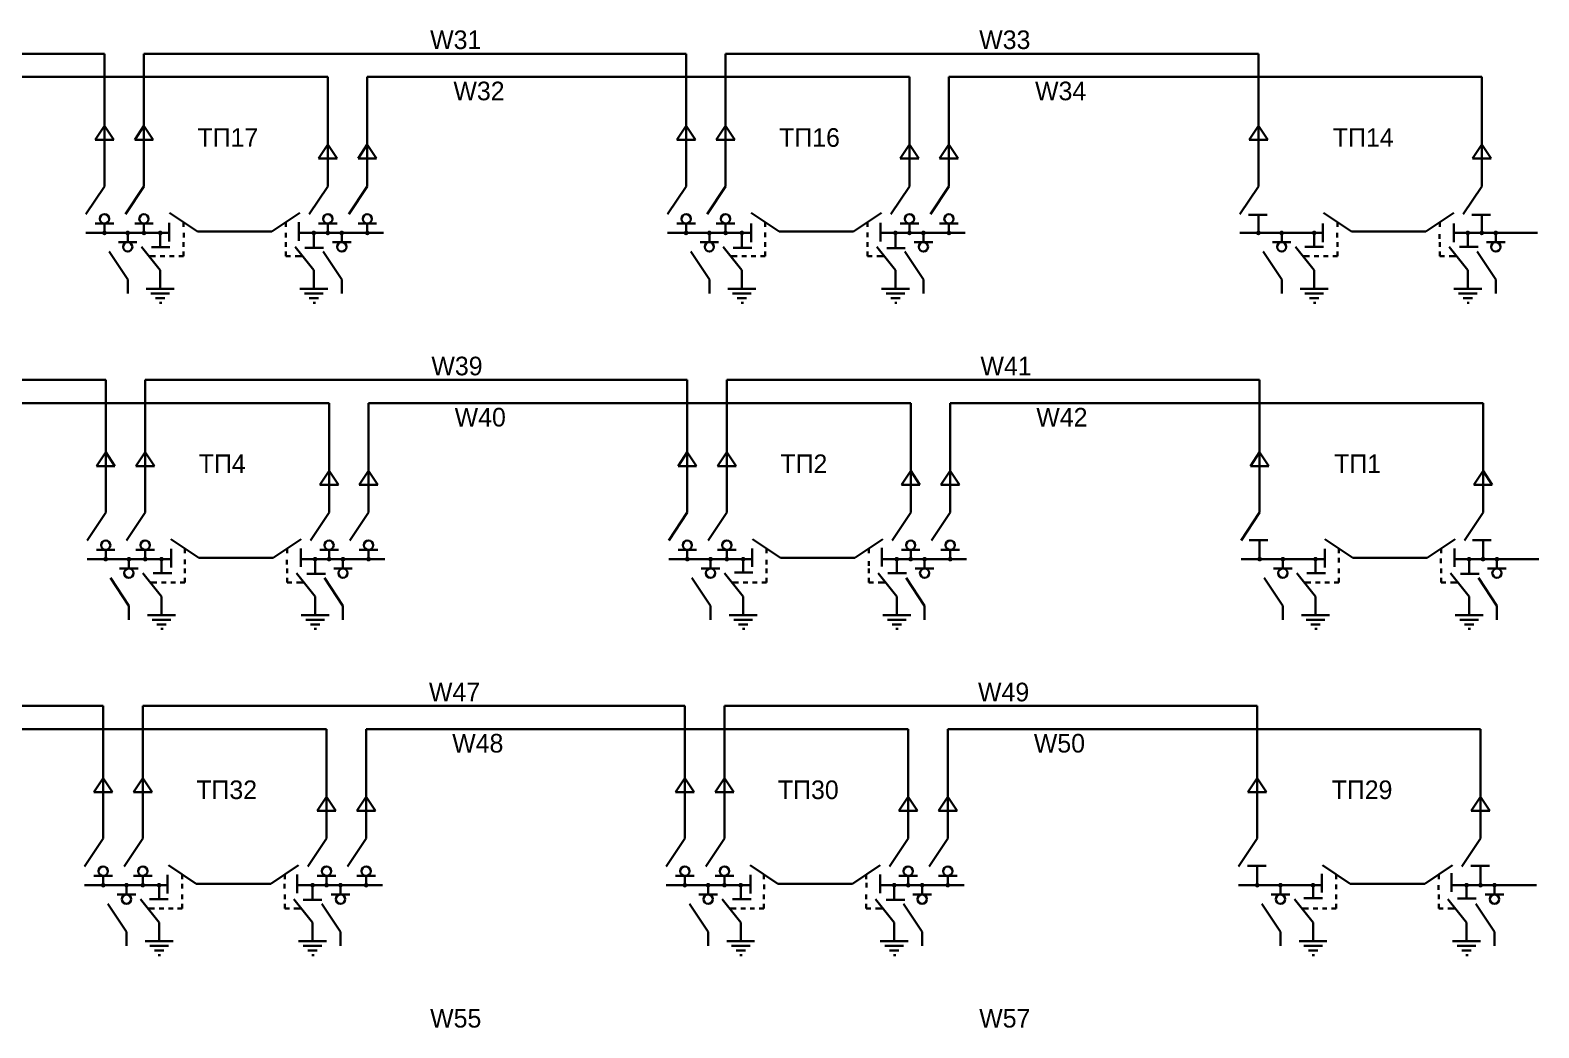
# Model space of a CAD drawing. Header units: millimetres. Extents: x -96 to 597, y -381 to 695.
# Drawn here: x 229.3 to 553.5, y -115 to 99.4 of the extents above; entities that cross this region are included whole.
import ezdxf

# ---------------------------------------------------------------- set-up
doc = ezdxf.new("R2010")
doc.units = ezdxf.units.MM

msp = doc.modelspace()

# ---------------------------------------------------------------- hatches: boundary and pattern name
at = {"lineweight": 30}
h = msp.add_hatch(color=256, dxfattribs=at)
h.paths.add_polyline_path([(245.26, 55.32, 0.414214), (245.76, 55.82, 0.414214), (245.26, 56.32)])
h.paths.add_polyline_path([(245.26, 55.32), (245.26, 56.32, 0.414214), (244.76, 55.82, 0.414214)])
h = msp.add_hatch(color=256, dxfattribs=at)
h.paths.add_polyline_path([(250.26, 56.32, 0.414214), (249.76, 55.82, 0.414214), (250.26, 55.32)])
h.paths.add_polyline_path([(250.26, 56.32), (250.26, 55.32, 0.414214), (250.76, 55.82, 0.414214)])
h = msp.add_hatch(color=256, dxfattribs=at)
h.paths.add_polyline_path([(253.76, 55.32, 0.414214), (254.26, 55.82, 0.414214), (253.76, 56.32)])
h.paths.add_polyline_path([(253.76, 55.32), (253.76, 56.32, 0.414214), (253.26, 55.82, 0.414214)])
h = msp.add_hatch(color=256, dxfattribs=at)
h.paths.add_polyline_path([(257.26, 56.32, 0.414214), (256.76, 55.82, 0.414214), (257.26, 55.32)])
h.paths.add_polyline_path([(257.26, 56.32), (257.26, 55.32, 0.414214), (257.76, 55.82, 0.414214)])
h = msp.add_hatch(color=256, dxfattribs=at)
h.paths.add_polyline_path([(290.26, 56.32, 0.414214), (289.76, 55.82, 0.414214), (290.26, 55.32)])
h.paths.add_polyline_path([(290.26, 56.32), (290.26, 55.32, 0.414214), (290.76, 55.82, 0.414214)])
h = msp.add_hatch(color=256, dxfattribs=at)
h.paths.add_polyline_path([(293.26, 55.32, 0.414214), (293.76, 55.82, 0.414214), (293.26, 56.32)])
h.paths.add_polyline_path([(293.26, 55.32), (293.26, 56.32, 0.414214), (292.76, 55.82, 0.414214)])
h = msp.add_hatch(color=256, dxfattribs=at)
h.paths.add_polyline_path([(296.26, 56.32, 0.414214), (295.76, 55.82, 0.414214), (296.26, 55.32)])
h.paths.add_polyline_path([(296.26, 56.32), (296.26, 55.32, 0.414214), (296.76, 55.82, 0.414214)])
h = msp.add_hatch(color=256, dxfattribs=at)
h.paths.add_polyline_path([(301.76, 55.32, 0.414214), (302.26, 55.82, 0.414214), (301.76, 56.32)])
h.paths.add_polyline_path([(301.76, 55.32), (301.76, 56.32, 0.414214), (301.26, 55.82, 0.414214)])
h = msp.add_hatch(color=256, dxfattribs=at)
h.paths.add_polyline_path([(370.26, 55.32, 0.414214), (370.76, 55.82, 0.414214), (370.26, 56.32)])
h.paths.add_polyline_path([(370.26, 55.32), (370.26, 56.32, 0.414214), (369.76, 55.82, 0.414214)])
h = msp.add_hatch(color=256, dxfattribs=at)
h.paths.add_polyline_path([(375.26, 56.32, 0.414214), (374.76, 55.82, 0.414214), (375.26, 55.32)])
h.paths.add_polyline_path([(375.26, 56.32), (375.26, 55.32, 0.414214), (375.76, 55.82, 0.414214)])
h = msp.add_hatch(color=256, dxfattribs=at)
h.paths.add_polyline_path([(378.76, 55.32, 0.414214), (379.26, 55.82, 0.414214), (378.76, 56.32)])
h.paths.add_polyline_path([(378.76, 55.32), (378.76, 56.32, 0.414214), (378.26, 55.82, 0.414214)])
h = msp.add_hatch(color=256, dxfattribs=at)
h.paths.add_polyline_path([(382.26, 56.32, 0.414214), (381.76, 55.82, 0.414214), (382.26, 55.32)])
h.paths.add_polyline_path([(382.26, 56.32), (382.26, 55.32, 0.414214), (382.76, 55.82, 0.414214)])
h = msp.add_hatch(color=256, dxfattribs=at)
h.paths.add_polyline_path([(415.26, 56.32, 0.414214), (414.76, 55.82, 0.414214), (415.26, 55.32)])
h.paths.add_polyline_path([(415.26, 56.32), (415.26, 55.32, 0.414214), (415.76, 55.82, 0.414214)])
h = msp.add_hatch(color=256, dxfattribs=at)
h.paths.add_polyline_path([(418.26, 55.32, 0.414214), (418.76, 55.82, 0.414214), (418.26, 56.32)])
h.paths.add_polyline_path([(418.26, 55.32), (418.26, 56.32, 0.414214), (417.76, 55.82, 0.414214)])
h = msp.add_hatch(color=256, dxfattribs=at)
h.paths.add_polyline_path([(421.26, 56.32, 0.414214), (420.76, 55.82, 0.414214), (421.26, 55.32)])
h.paths.add_polyline_path([(421.26, 56.32), (421.26, 55.32, 0.414214), (421.76, 55.82, 0.414214)])
h = msp.add_hatch(color=256, dxfattribs=at)
h.paths.add_polyline_path([(426.76, 55.32, 0.414214), (427.26, 55.82, 0.414214), (426.76, 56.32)])
h.paths.add_polyline_path([(426.76, 55.32), (426.76, 56.32, 0.414214), (426.26, 55.82, 0.414214)])
h = msp.add_hatch(color=256, dxfattribs=at)
h.paths.add_polyline_path([(493.26, 55.32, 0.414214), (493.76, 55.82, 0.414214), (493.26, 56.32)])
h.paths.add_polyline_path([(493.26, 55.32), (493.26, 56.32, 0.414214), (492.76, 55.82, 0.414214)])
h = msp.add_hatch(color=256, dxfattribs=at)
h.paths.add_polyline_path([(498.26, 56.32, 0.414214), (497.76, 55.82, 0.414214), (498.26, 55.32)])
h.paths.add_polyline_path([(498.26, 56.32), (498.26, 55.32, 0.414214), (498.76, 55.82, 0.414214)])
h = msp.add_hatch(color=256, dxfattribs=at)
h.paths.add_polyline_path([(505.26, 56.32, 0.414214), (504.76, 55.82, 0.414214), (505.26, 55.32)])
h.paths.add_polyline_path([(505.26, 56.32), (505.26, 55.32, 0.414214), (505.76, 55.82, 0.414214)])
h = msp.add_hatch(color=256, dxfattribs=at)
h.paths.add_polyline_path([(538.26, 56.32, 0.414214), (537.76, 55.82, 0.414214), (538.26, 55.32)])
h.paths.add_polyline_path([(538.26, 56.32), (538.26, 55.32, 0.414214), (538.76, 55.82, 0.414214)])
h = msp.add_hatch(color=256, dxfattribs=at)
h.paths.add_polyline_path([(541.26, 55.32, 0.414214), (541.76, 55.82, 0.414214), (541.26, 56.32)])
h.paths.add_polyline_path([(541.26, 55.32), (541.26, 56.32, 0.414214), (540.76, 55.82, 0.414214)])
h = msp.add_hatch(color=256, dxfattribs=at)
h.paths.add_polyline_path([(544.26, 56.32, 0.414214), (543.76, 55.82, 0.414214), (544.26, 55.32)])
h.paths.add_polyline_path([(544.26, 56.32), (544.26, 55.32, 0.414214), (544.76, 55.82, 0.414214)])
h = msp.add_hatch(color=256, dxfattribs=at)
h.paths.add_polyline_path([(245.53, -14.77, 0.414214), (246.03, -14.27, 0.414214), (245.53, -13.77)])
h.paths.add_polyline_path([(245.53, -14.77), (245.53, -13.77, 0.414214), (245.03, -14.27, 0.414214)])
h = msp.add_hatch(color=256, dxfattribs=at)
h.paths.add_polyline_path([(250.53, -13.77, 0.414214), (250.03, -14.27, 0.414214), (250.53, -14.77)])
h.paths.add_polyline_path([(250.53, -13.77), (250.53, -14.77, 0.414214), (251.03, -14.27, 0.414214)])
h = msp.add_hatch(color=256, dxfattribs=at)
h.paths.add_polyline_path([(254.03, -14.77, 0.414214), (254.53, -14.27, 0.414214), (254.03, -13.77)])
h.paths.add_polyline_path([(254.03, -14.77), (254.03, -13.77, 0.414214), (253.53, -14.27, 0.414214)])
h = msp.add_hatch(color=256, dxfattribs=at)
h.paths.add_polyline_path([(257.53, -13.77, 0.414214), (257.03, -14.27, 0.414214), (257.53, -14.77)])
h.paths.add_polyline_path([(257.53, -13.77), (257.53, -14.77, 0.414214), (258.03, -14.27, 0.414214)])
h = msp.add_hatch(color=256, dxfattribs=at)
h.paths.add_polyline_path([(290.53, -13.77, 0.414214), (290.03, -14.27, 0.414214), (290.53, -14.77)])
h.paths.add_polyline_path([(290.53, -13.77), (290.53, -14.77, 0.414214), (291.03, -14.27, 0.414214)])
h = msp.add_hatch(color=256, dxfattribs=at)
h.paths.add_polyline_path([(293.53, -14.77, 0.414214), (294.03, -14.27, 0.414214), (293.53, -13.77)])
h.paths.add_polyline_path([(293.53, -14.77), (293.53, -13.77, 0.414214), (293.03, -14.27, 0.414214)])
h = msp.add_hatch(color=256, dxfattribs=at)
h.paths.add_polyline_path([(296.53, -13.77, 0.414214), (296.03, -14.27, 0.414214), (296.53, -14.77)])
h.paths.add_polyline_path([(296.53, -13.77), (296.53, -14.77, 0.414214), (297.03, -14.27, 0.414214)])
h = msp.add_hatch(color=256, dxfattribs=at)
h.paths.add_polyline_path([(302.03, -14.77, 0.414214), (302.53, -14.27, 0.414214), (302.03, -13.77)])
h.paths.add_polyline_path([(302.03, -14.77), (302.03, -13.77, 0.414214), (301.53, -14.27, 0.414214)])
h = msp.add_hatch(color=256, dxfattribs=at)
h.paths.add_polyline_path([(370.53, -14.77, 0.414214), (371.03, -14.27, 0.414214), (370.53, -13.77)])
h.paths.add_polyline_path([(370.53, -14.77), (370.53, -13.77, 0.414214), (370.03, -14.27, 0.414214)])
h = msp.add_hatch(color=256, dxfattribs=at)
h.paths.add_polyline_path([(375.53, -13.77, 0.414214), (375.03, -14.27, 0.414214), (375.53, -14.77)])
h.paths.add_polyline_path([(375.53, -13.77), (375.53, -14.77, 0.414214), (376.03, -14.27, 0.414214)])
h = msp.add_hatch(color=256, dxfattribs=at)
h.paths.add_polyline_path([(379.03, -14.77, 0.414214), (379.53, -14.27, 0.414214), (379.03, -13.77)])
h.paths.add_polyline_path([(379.03, -14.77), (379.03, -13.77, 0.414214), (378.53, -14.27, 0.414214)])
h = msp.add_hatch(color=256, dxfattribs=at)
h.paths.add_polyline_path([(382.53, -13.77, 0.414214), (382.03, -14.27, 0.414214), (382.53, -14.77)])
h.paths.add_polyline_path([(382.53, -13.77), (382.53, -14.77, 0.414214), (383.03, -14.27, 0.414214)])
h = msp.add_hatch(color=256, dxfattribs=at)
h.paths.add_polyline_path([(415.53, -13.77, 0.414214), (415.03, -14.27, 0.414214), (415.53, -14.77)])
h.paths.add_polyline_path([(415.53, -13.77), (415.53, -14.77, 0.414214), (416.03, -14.27, 0.414214)])
h = msp.add_hatch(color=256, dxfattribs=at)
h.paths.add_polyline_path([(418.53, -14.77, 0.414214), (419.03, -14.27, 0.414214), (418.53, -13.77)])
h.paths.add_polyline_path([(418.53, -14.77), (418.53, -13.77, 0.414214), (418.03, -14.27, 0.414214)])
h = msp.add_hatch(color=256, dxfattribs=at)
h.paths.add_polyline_path([(421.53, -13.77, 0.414214), (421.03, -14.27, 0.414214), (421.53, -14.77)])
h.paths.add_polyline_path([(421.53, -13.77), (421.53, -14.77, 0.414214), (422.03, -14.27, 0.414214)])
h = msp.add_hatch(color=256, dxfattribs=at)
h.paths.add_polyline_path([(427.03, -14.77, 0.414214), (427.53, -14.27, 0.414214), (427.03, -13.77)])
h.paths.add_polyline_path([(427.03, -14.77), (427.03, -13.77, 0.414214), (426.53, -14.27, 0.414214)])
h = msp.add_hatch(color=256, dxfattribs=at)
h.paths.add_polyline_path([(493.53, -14.77, 0.414214), (494.03, -14.27, 0.414214), (493.53, -13.77)])
h.paths.add_polyline_path([(493.53, -14.77), (493.53, -13.77, 0.414214), (493.03, -14.27, 0.414214)])
h = msp.add_hatch(color=256, dxfattribs=at)
h.paths.add_polyline_path([(498.53, -13.77, 0.414214), (498.03, -14.27, 0.414214), (498.53, -14.77)])
h.paths.add_polyline_path([(498.53, -13.77), (498.53, -14.77, 0.414214), (499.03, -14.27, 0.414214)])
h = msp.add_hatch(color=256, dxfattribs=at)
h.paths.add_polyline_path([(505.53, -13.77, 0.414214), (505.03, -14.27, 0.414214), (505.53, -14.77)])
h.paths.add_polyline_path([(505.53, -13.77), (505.53, -14.77, 0.414214), (506.03, -14.27, 0.414214)])
h = msp.add_hatch(color=256, dxfattribs=at)
h.paths.add_polyline_path([(538.53, -13.77, 0.414214), (538.03, -14.27, 0.414214), (538.53, -14.77)])
h.paths.add_polyline_path([(538.53, -13.77), (538.53, -14.77, 0.414214), (539.03, -14.27, 0.414214)])
h = msp.add_hatch(color=256, dxfattribs=at)
h.paths.add_polyline_path([(541.53, -14.77, 0.414214), (542.03, -14.27, 0.414214), (541.53, -13.77)])
h.paths.add_polyline_path([(541.53, -14.77), (541.53, -13.77, 0.414214), (541.03, -14.27, 0.414214)])
h = msp.add_hatch(color=256, dxfattribs=at)
h.paths.add_polyline_path([(544.53, -13.77, 0.414214), (544.03, -14.27, 0.414214), (544.53, -14.77)])
h.paths.add_polyline_path([(544.53, -13.77), (544.53, -14.77, 0.414214), (545.03, -14.27, 0.414214)])
h = msp.add_hatch(color=256, dxfattribs=at)
h.paths.add_polyline_path([(245, -84.81, 0.414214), (245.5, -84.31, 0.414214), (245, -83.81)])
h.paths.add_polyline_path([(245, -84.81), (245, -83.81, 0.414214), (244.5, -84.31, 0.414214)])
h = msp.add_hatch(color=256, dxfattribs=at)
h.paths.add_polyline_path([(250, -83.81, 0.414214), (249.5, -84.31, 0.414214), (250, -84.81)])
h.paths.add_polyline_path([(250, -83.81), (250, -84.81, 0.414214), (250.5, -84.31, 0.414214)])
h = msp.add_hatch(color=256, dxfattribs=at)
h.paths.add_polyline_path([(253.5, -84.81, 0.414214), (254, -84.31, 0.414214), (253.5, -83.81)])
h.paths.add_polyline_path([(253.5, -84.81), (253.5, -83.81, 0.414214), (253, -84.31, 0.414214)])
h = msp.add_hatch(color=256, dxfattribs=at)
h.paths.add_polyline_path([(257, -83.81, 0.414214), (256.5, -84.31, 0.414214), (257, -84.81)])
h.paths.add_polyline_path([(257, -83.81), (257, -84.81, 0.414214), (257.5, -84.31, 0.414214)])
h = msp.add_hatch(color=256, dxfattribs=at)
h.paths.add_polyline_path([(290, -83.81, 0.414214), (289.5, -84.31, 0.414214), (290, -84.81)])
h.paths.add_polyline_path([(290, -83.81), (290, -84.81, 0.414214), (290.5, -84.31, 0.414214)])
h = msp.add_hatch(color=256, dxfattribs=at)
h.paths.add_polyline_path([(293, -84.81, 0.414214), (293.5, -84.31, 0.414214), (293, -83.81)])
h.paths.add_polyline_path([(293, -84.81), (293, -83.81, 0.414214), (292.5, -84.31, 0.414214)])
h = msp.add_hatch(color=256, dxfattribs=at)
h.paths.add_polyline_path([(296, -83.81, 0.414214), (295.5, -84.31, 0.414214), (296, -84.81)])
h.paths.add_polyline_path([(296, -83.81), (296, -84.81, 0.414214), (296.5, -84.31, 0.414214)])
h = msp.add_hatch(color=256, dxfattribs=at)
h.paths.add_polyline_path([(301.5, -84.81, 0.414214), (302, -84.31, 0.414214), (301.5, -83.81)])
h.paths.add_polyline_path([(301.5, -84.81), (301.5, -83.81, 0.414214), (301, -84.31, 0.414214)])
h = msp.add_hatch(color=256, dxfattribs=at)
h.paths.add_polyline_path([(370, -84.81, 0.414214), (370.5, -84.31, 0.414214), (370, -83.81)])
h.paths.add_polyline_path([(370, -84.81), (370, -83.81, 0.414214), (369.5, -84.31, 0.414214)])
h = msp.add_hatch(color=256, dxfattribs=at)
h.paths.add_polyline_path([(375, -83.81, 0.414214), (374.5, -84.31, 0.414214), (375, -84.81)])
h.paths.add_polyline_path([(375, -83.81), (375, -84.81, 0.414214), (375.5, -84.31, 0.414214)])
h = msp.add_hatch(color=256, dxfattribs=at)
h.paths.add_polyline_path([(378.5, -84.81, 0.414214), (379, -84.31, 0.414214), (378.5, -83.81)])
h.paths.add_polyline_path([(378.5, -84.81), (378.5, -83.81, 0.414214), (378, -84.31, 0.414214)])
h = msp.add_hatch(color=256, dxfattribs=at)
h.paths.add_polyline_path([(382, -83.81, 0.414214), (381.5, -84.31, 0.414214), (382, -84.81)])
h.paths.add_polyline_path([(382, -83.81), (382, -84.81, 0.414214), (382.5, -84.31, 0.414214)])
h = msp.add_hatch(color=256, dxfattribs=at)
h.paths.add_polyline_path([(415, -83.81, 0.414214), (414.5, -84.31, 0.414214), (415, -84.81)])
h.paths.add_polyline_path([(415, -83.81), (415, -84.81, 0.414214), (415.5, -84.31, 0.414214)])
h = msp.add_hatch(color=256, dxfattribs=at)
h.paths.add_polyline_path([(418, -84.81, 0.414214), (418.5, -84.31, 0.414214), (418, -83.81)])
h.paths.add_polyline_path([(418, -84.81), (418, -83.81, 0.414214), (417.5, -84.31, 0.414214)])
h = msp.add_hatch(color=256, dxfattribs=at)
h.paths.add_polyline_path([(421, -83.81, 0.414214), (420.5, -84.31, 0.414214), (421, -84.81)])
h.paths.add_polyline_path([(421, -83.81), (421, -84.81, 0.414214), (421.5, -84.31, 0.414214)])
h = msp.add_hatch(color=256, dxfattribs=at)
h.paths.add_polyline_path([(426.5, -84.81, 0.414214), (427, -84.31, 0.414214), (426.5, -83.81)])
h.paths.add_polyline_path([(426.5, -84.81), (426.5, -83.81, 0.414214), (426, -84.31, 0.414214)])
h = msp.add_hatch(color=256, dxfattribs=at)
h.paths.add_polyline_path([(493, -84.81, 0.414214), (493.5, -84.31, 0.414214), (493, -83.81)])
h.paths.add_polyline_path([(493, -84.81), (493, -83.81, 0.414214), (492.5, -84.31, 0.414214)])
h = msp.add_hatch(color=256, dxfattribs=at)
h.paths.add_polyline_path([(498, -83.81, 0.414214), (497.5, -84.31, 0.414214), (498, -84.81)])
h.paths.add_polyline_path([(498, -83.81), (498, -84.81, 0.414214), (498.5, -84.31, 0.414214)])
h = msp.add_hatch(color=256, dxfattribs=at)
h.paths.add_polyline_path([(505, -83.81, 0.414214), (504.5, -84.31, 0.414214), (505, -84.81)])
h.paths.add_polyline_path([(505, -83.81), (505, -84.81, 0.414214), (505.5, -84.31, 0.414214)])
h = msp.add_hatch(color=256, dxfattribs=at)
h.paths.add_polyline_path([(538, -83.81, 0.414214), (537.5, -84.31, 0.414214), (538, -84.81)])
h.paths.add_polyline_path([(538, -83.81), (538, -84.81, 0.414214), (538.5, -84.31, 0.414214)])
h = msp.add_hatch(color=256, dxfattribs=at)
h.paths.add_polyline_path([(541, -84.81, 0.414214), (541.5, -84.31, 0.414214), (541, -83.81)])
h.paths.add_polyline_path([(541, -84.81), (541, -83.81, 0.414214), (540.5, -84.31, 0.414214)])
h = msp.add_hatch(color=256, dxfattribs=at)
h.paths.add_polyline_path([(544, -83.81, 0.414214), (543.5, -84.31, 0.414214), (544, -84.81)])
h.paths.add_polyline_path([(544, -83.81), (544, -84.81, 0.414214), (544.5, -84.31, 0.414214)])

# ---------------------------------------------------------------- linework, layer by layer
for p, q in [((123.76, 94.32), (245.26, 94.32)), ((245.26, 94.32), (245.26, 86.82)), ((253.76, 94.32), (370.26, 94.32)), ((253.76, 92.82), (253.76, 94.32)), ((370.26, 94.32), (370.26, 86.82)), ((378.76, 94.32), (493.26, 94.32)), ((378.76, 92.82), (378.76, 94.32)), ((493.26, 94.32), (493.26, 86.82)), ((253.76, 65.82), (253.76, 92.82)), ((378.76, 65.82), (378.76, 92.82)), ((171.76, 89.32), (293.26, 89.32)), ((293.26, 89.32), (293.26, 77.32)), ((301.76, 89.32), (418.26, 89.32)), ((301.76, 82.82), (301.76, 89.32)), ((418.26, 89.32), (418.26, 77.82)), ((426.76, 89.32), (541.26, 89.32)), ((426.76, 82.82), (426.76, 89.32)), ((541.26, 89.32), (541.26, 77.32)), ((245.26, 65.82), (245.26, 86.82)), ((370.26, 65.82), (370.26, 86.82)), ((493.26, 65.82), (493.26, 86.82)), ((301.76, 65.82), (301.76, 82.82)), ((426.76, 65.82), (426.76, 82.82)), ((245.26, 78.82), (243.26, 75.82)), ((247.26, 75.82), (245.26, 78.82)), ((253.76, 78.82), (251.76, 75.82)), ((255.76, 75.82), (253.76, 78.82)), ((293.26, 65.82), (293.26, 77.82)), ((370.26, 78.82), (368.26, 75.82)), ((372.26, 75.82), (370.26, 78.82)), ((378.76, 78.82), (376.76, 75.82)), ((380.76, 75.82), (378.76, 78.82)), ((418.26, 65.82), (418.26, 77.82)), ((493.26, 78.82), (491.26, 75.82)), ((495.26, 75.82), (493.26, 78.82)), ((541.26, 65.82), (541.26, 77.82)), ((243.26, 75.82), (247.26, 75.82)), ((251.76, 75.82), (255.76, 75.82)), ((293.26, 74.82), (291.26, 71.82)), ((295.26, 71.82), (293.26, 74.82)), ((301.76, 74.82), (299.76, 71.82)), ((303.76, 71.82), (301.76, 74.82)), ((368.26, 75.82), (372.26, 75.82)), ((376.76, 75.82), (380.76, 75.82)), ((418.26, 74.82), (416.26, 71.82)), ((420.26, 71.82), (418.26, 74.82)), ((426.76, 74.82), (424.76, 71.82)), ((428.76, 71.82), (426.76, 74.82)), ((491.26, 75.82), (495.26, 75.82)), ((541.26, 74.82), (539.26, 71.82)), ((543.26, 71.82), (541.26, 74.82)), ((291.26, 71.82), (295.26, 71.82)), ((299.76, 71.82), (303.76, 71.82)), ((416.26, 71.82), (420.26, 71.82)), ((424.76, 71.82), (428.76, 71.82)), ((539.26, 71.82), (543.26, 71.82)), ((241.26, 59.82), (245.26, 65.82)), ((249.76, 59.82), (253.76, 65.82)), ((289.26, 59.82), (293.26, 65.82)), ((297.76, 59.82), (301.76, 65.82)), ((366.26, 59.82), (370.26, 65.82)), ((374.76, 59.82), (378.76, 65.82)), ((414.26, 59.82), (418.26, 65.82)), ((422.76, 59.82), (426.76, 65.82)), ((489.26, 59.82), (493.26, 65.82)), ((537.26, 59.82), (541.26, 65.82)), ((259.26, 60.13), (265.26, 56.13)), ((281.26, 56.13), (287.26, 60.13)), ((384.26, 60.13), (390.26, 56.13)), ((406.26, 56.13), (412.26, 60.13)), ((495.16, 59.71), (491.16, 59.71)), ((493.26, 55.82), (493.26, 59.57)), ((507.26, 60.13), (513.26, 56.13)), ((529.26, 56.13), (535.26, 60.13)), ((543.16, 59.71), (539.16, 59.71)), ((541.26, 55.82), (541.26, 59.78)), ((241.26, 55.82), (259.26, 55.82)), ((247.26, 57.82), (243.26, 57.82)), ((245.26, 55.82), (245.26, 57.82)), ((250.26, 55.82), (250.26, 53.82)), ((255.76, 57.82), (251.76, 57.82)), ((253.76, 55.82), (253.76, 57.82)), ((257.26, 55.82), (257.26, 52.82)), ((259.19, 53.97), (259.19, 57.97)), ((262.26, 58.13), (262.26, 57.13)), ((262.3, 55.83), (262.3, 54.83)), ((265.26, 56.13), (281.26, 56.13)), ((284.26, 58.13), (284.26, 57.13)), ((284.27, 55.83), (284.27, 54.83)), ((287.05, 54.1), (287.05, 58.1)), ((287.26, 55.82), (305.26, 55.82)), ((290.26, 55.82), (290.26, 52.82)), ((295.26, 57.82), (291.26, 57.82)), ((293.26, 55.82), (293.26, 57.82)), ((296.26, 55.82), (296.26, 53.82)), ((303.76, 57.82), (299.76, 57.82)), ((301.76, 55.82), (301.76, 57.82)), ((366.26, 55.82), (384.26, 55.82)), ((372.26, 57.82), (368.26, 57.82)), ((370.26, 55.82), (370.26, 57.82)), ((375.26, 55.82), (375.26, 53.82)), ((380.76, 57.82), (376.76, 57.82)), ((378.76, 55.82), (378.76, 57.82)), ((382.26, 55.82), (382.26, 52.82)), ((384.22, 53.84), (384.22, 57.84)), ((387.26, 58.13), (387.26, 57.13)), ((387.26, 55.94), (387.26, 54.94)), ((390.26, 56.13), (406.26, 56.13)), ((409.22, 55.94), (409.22, 54.94)), ((409.26, 58.13), (409.26, 57.13)), ((412.08, 53.97), (412.08, 57.97)), ((412.26, 55.82), (430.26, 55.82)), ((415.26, 55.82), (415.26, 52.82)), ((420.26, 57.82), (416.26, 57.82)), ((418.26, 55.82), (418.26, 57.82)), ((421.26, 55.82), (421.26, 53.82)), ((428.76, 57.82), (424.76, 57.82)), ((426.76, 55.82), (426.76, 57.82)), ((489.26, 55.82), (507.26, 55.82)), ((498.26, 55.82), (498.26, 53.82)), ((505.26, 55.82), (505.26, 52.82)), ((507.13, 53.81), (507.13, 57.81)), ((510.22, 55.83), (510.22, 54.83)), ((510.26, 58.13), (510.26, 57.13)), ((513.26, 56.13), (529.26, 56.13)), ((532.18, 55.52), (532.18, 54.52)), ((532.26, 58.13), (532.26, 57.13)), ((535.25, 53.81), (535.25, 57.81)), ((535.26, 55.82), (553.26, 55.82)), ((538.26, 55.82), (538.26, 52.82)), ((544.26, 55.82), (544.26, 53.82)), ((248.26, 53.82), (252.26, 53.82)), ((253.26, 52.82), (257.26, 47.82)), ((259.35, 52.76), (255.35, 52.76)), ((262.26, 53.82), (262.26, 52.82)), ((284.26, 53.82), (284.26, 52.82)), ((286.26, 52.82), (290.26, 47.82)), ((292.35, 52.65), (288.35, 52.65)), ((294.26, 53.82), (298.26, 53.82)), ((373.26, 53.82), (377.26, 53.82)), ((378.26, 52.82), (382.26, 47.82)), ((384.38, 52.63), (380.38, 52.63)), ((387.26, 53.82), (387.26, 52.82)), ((409.26, 53.82), (409.26, 52.82)), ((411.26, 52.82), (415.26, 47.82)), ((417.38, 52.51), (413.38, 52.51)), ((419.26, 53.82), (423.26, 53.82)), ((496.26, 53.82), (500.26, 53.82)), ((501.26, 52.82), (505.26, 47.82)), ((507.25, 52.84), (503.25, 52.84)), ((510.26, 53.82), (510.26, 52.82)), ((532.26, 53.82), (532.26, 52.82)), ((534.26, 52.82), (538.26, 47.82)), ((540.48, 52.84), (536.48, 52.84)), ((542.26, 53.82), (546.26, 53.82)), ((246.26, 51.82), (250.26, 45.82)), ((255.26, 50.82), (254.76, 50.82)), ((256.26, 50.82), (255.26, 50.82)), ((258.26, 50.82), (257.26, 50.82)), ((260.26, 50.82), (259.26, 50.82)), ((262.26, 50.82), (261.26, 50.82)), ((262.26, 51.82), (262.26, 50.82)), ((284.26, 51.82), (284.26, 50.82)), ((284.26, 50.82), (285.26, 50.82)), ((286.26, 50.82), (287.76, 50.82)), ((292.26, 51.82), (296.26, 45.82)), ((371.26, 51.82), (375.26, 45.82)), ((380.26, 50.82), (379.76, 50.82)), ((381.26, 50.82), (380.26, 50.82)), ((383.26, 50.82), (382.26, 50.82)), ((385.26, 50.82), (384.26, 50.82)), ((387.26, 50.82), (386.26, 50.82)), ((387.26, 51.82), (387.26, 50.82)), ((409.26, 51.82), (409.26, 50.82)), ((409.26, 50.82), (410.26, 50.82)), ((411.26, 50.82), (412.76, 50.82)), ((417.26, 51.82), (421.26, 45.82)), ((494.26, 51.82), (498.26, 45.82)), ((503.26, 50.82), (502.76, 50.82)), ((504.26, 50.82), (503.26, 50.82)), ((506.26, 50.82), (505.26, 50.82)), ((508.26, 50.82), (507.26, 50.82)), ((510.26, 50.82), (509.26, 50.82)), ((510.26, 51.82), (510.26, 50.82)), ((532.26, 51.82), (532.26, 50.82)), ((532.26, 50.82), (533.26, 50.82)), ((534.26, 50.82), (535.76, 50.82)), ((540.26, 51.82), (544.26, 45.82)), ((250.26, 45.82), (250.26, 42.82)), ((257.26, 47.82), (257.26, 43.82)), ((290.26, 47.82), (290.26, 43.82)), ((296.26, 45.82), (296.26, 42.82)), ((375.26, 45.82), (375.26, 42.82)), ((382.26, 47.82), (382.26, 43.82)), ((415.26, 47.82), (415.26, 43.82)), ((421.26, 45.82), (421.26, 42.82)), ((498.26, 45.82), (498.26, 42.82)), ((505.26, 47.82), (505.26, 43.82)), ((538.26, 47.82), (538.26, 43.82)), ((544.26, 45.82), (544.26, 42.82)), ((254.26, 43.81), (260.26, 43.81)), ((255.26, 42.81), (259.26, 42.81)), ((287.26, 43.81), (293.26, 43.81)), ((288.26, 42.81), (292.26, 42.81)), ((379.26, 43.81), (385.26, 43.81)), ((380.26, 42.81), (384.26, 42.81)), ((412.26, 43.81), (418.26, 43.81)), ((413.26, 42.81), (417.26, 42.81)), ((502.26, 43.81), (508.26, 43.81)), ((503.26, 42.81), (507.26, 42.81)), ((535.26, 43.81), (541.26, 43.81)), ((536.26, 42.81), (540.26, 42.81)), ((256.26, 41.81), (258.26, 41.81)), ((257.1, 40.82), (257.59, 40.82)), ((289.26, 41.81), (291.26, 41.81)), ((290.1, 40.82), (290.59, 40.82)), ((381.26, 41.81), (383.26, 41.81)), ((382.1, 40.82), (382.59, 40.82)), ((414.26, 41.81), (416.26, 41.81)), ((415.1, 40.82), (415.59, 40.82)), ((504.26, 41.81), (506.26, 41.81)), ((505.1, 40.82), (505.59, 40.82)), ((537.26, 41.81), (539.26, 41.81)), ((538.1, 40.82), (538.59, 40.82)), ((124.03, 24.23), (245.53, 24.23)), ((245.53, 24.23), (245.53, 16.73)), ((254.03, 22.73), (254.03, 24.23)), ((254.03, 24.23), (370.53, 24.23)), ((254.03, -4.27), (254.03, 22.73)), ((370.53, 24.23), (370.53, 16.73)), ((379.03, 22.73), (379.03, 24.23)), ((379.03, 24.23), (493.53, 24.23)), ((379.03, -4.27), (379.03, 22.73)), ((493.53, 24.23), (493.53, 16.73)), ((172.03, 19.23), (293.53, 19.23)), ((245.53, -4.27), (245.53, 16.73)), ((293.53, 19.23), (293.53, 7.23)), ((302.03, 12.73), (302.03, 19.23)), ((302.03, 19.23), (418.53, 19.23)), ((370.53, -4.27), (370.53, 16.73)), ((418.53, 19.23), (418.53, 7.73)), ((427.03, 12.73), (427.03, 19.23)), ((427.03, 19.23), (541.53, 19.23)), ((493.53, -4.27), (493.53, 16.73)), ((541.53, 19.23), (541.53, 7.23)), ((302.03, -4.27), (302.03, 12.73)), ((427.03, -4.27), (427.03, 12.73)), ((245.53, 8.73), (243.53, 5.73)), ((247.53, 5.73), (245.53, 8.73)), ((254.03, 8.73), (252.03, 5.73)), ((256.03, 5.73), (254.03, 8.73)), ((293.53, -4.27), (293.53, 7.73)), ((370.53, 8.73), (368.53, 5.73)), ((372.53, 5.73), (370.53, 8.73)), ((379.03, 8.73), (377.03, 5.73)), ((381.03, 5.73), (379.03, 8.73)), ((418.53, -4.27), (418.53, 7.73)), ((493.53, 8.73), (491.53, 5.73)), ((495.53, 5.73), (493.53, 8.73)), ((541.53, -4.27), (541.53, 7.73)), ((243.53, 5.73), (247.53, 5.73)), ((252.03, 5.73), (256.03, 5.73)), ((293.53, 4.73), (291.53, 1.73)), ((295.53, 1.73), (293.53, 4.73)), ((302.03, 4.73), (300.03, 1.73)), ((304.03, 1.73), (302.03, 4.73)), ((368.53, 5.73), (372.53, 5.73)), ((377.03, 5.73), (381.03, 5.73)), ((418.53, 4.73), (416.53, 1.73)), ((420.53, 1.73), (418.53, 4.73)), ((427.03, 4.73), (425.03, 1.73)), ((429.03, 1.73), (427.03, 4.73)), ((491.53, 5.73), (495.53, 5.73)), ((541.53, 4.73), (539.53, 1.73)), ((543.53, 1.73), (541.53, 4.73)), ((291.53, 1.73), (295.53, 1.73)), ((300.03, 1.73), (304.03, 1.73)), ((416.53, 1.73), (420.53, 1.73)), ((425.03, 1.73), (429.03, 1.73)), ((539.53, 1.73), (543.53, 1.73)), ((241.53, -10.27), (245.53, -4.27)), ((250.03, -10.27), (254.03, -4.27)), ((289.53, -10.27), (293.53, -4.27)), ((298.03, -10.27), (302.03, -4.27)), ((366.53, -10.27), (370.53, -4.27)), ((375.03, -10.27), (379.03, -4.27)), ((414.53, -10.27), (418.53, -4.27)), ((423.03, -10.27), (427.03, -4.27)), ((489.53, -10.27), (493.53, -4.27)), ((537.53, -10.27), (541.53, -4.27)), ((247.53, -12.27), (243.53, -12.27)), ((245.53, -14.27), (245.53, -12.27)), ((256.03, -12.27), (252.03, -12.27)), ((254.03, -14.27), (254.03, -12.27)), ((259.53, -9.96), (265.53, -13.96)), ((259.58, -16.08), (259.58, -12.08)), ((262.53, -11.96), (262.53, -12.96)), ((281.53, -13.96), (287.53, -9.96)), ((284.53, -11.96), (284.53, -12.96)), ((287.44, -15.95), (287.44, -11.95)), ((295.53, -12.27), (291.53, -12.27)), ((293.53, -14.27), (293.53, -12.27)), ((304.03, -12.27), (300.03, -12.27)), ((302.03, -14.27), (302.03, -12.27)), ((372.53, -12.27), (368.53, -12.27)), ((370.53, -14.27), (370.53, -12.27)), ((381.03, -12.27), (377.03, -12.27)), ((379.03, -14.27), (379.03, -12.27)), ((384.48, -15.95), (384.48, -11.95)), ((384.53, -9.96), (390.53, -13.96)), ((387.53, -11.96), (387.53, -12.96)), ((406.53, -13.96), (412.53, -9.96)), ((409.53, -11.96), (409.53, -12.96)), ((412.34, -15.81), (412.34, -11.81)), ((420.53, -12.27), (416.53, -12.27)), ((418.53, -14.27), (418.53, -12.27)), ((429.03, -12.27), (425.03, -12.27)), ((427.03, -14.27), (427.03, -12.27)), ((495.29, -10.19), (491.29, -10.19)), ((493.53, -14.27), (493.53, -10.32)), ((507.53, -9.96), (513.53, -13.96)), ((507.54, -16.08), (507.54, -12.08)), ((510.53, -11.96), (510.53, -12.96)), ((529.53, -13.96), (535.53, -9.96)), ((532.53, -11.96), (532.53, -12.96)), ((535.39, -15.95), (535.39, -11.95)), ((543.29, -10.19), (539.29, -10.19)), ((541.53, -14.27), (541.53, -10.44)), ((241.53, -14.27), (259.53, -14.27)), ((250.53, -14.27), (250.53, -16.27)), ((257.53, -14.27), (257.53, -17.27)), ((262.51, -14.31), (262.51, -15.31)), ((265.53, -13.96), (281.53, -13.96)), ((284.48, -14.41), (284.48, -15.41)), ((287.53, -14.27), (305.53, -14.27)), ((290.53, -14.27), (290.53, -17.27)), ((296.53, -14.27), (296.53, -16.27)), ((366.53, -14.27), (384.53, -14.27)), ((375.53, -14.27), (375.53, -16.27)), ((382.53, -14.27), (382.53, -17.27)), ((387.57, -14.41), (387.57, -15.41)), ((390.53, -13.96), (406.53, -13.96)), ((409.54, -14.73), (409.54, -15.73)), ((412.53, -14.27), (430.53, -14.27)), ((415.53, -14.27), (415.53, -17.27)), ((421.53, -14.27), (421.53, -16.27)), ((489.53, -14.27), (507.53, -14.27)), ((498.53, -14.27), (498.53, -16.27)), ((505.53, -14.27), (505.53, -17.27)), ((510.53, -13.99), (510.53, -14.99)), ((513.53, -13.96), (529.53, -13.96)), ((532.5, -14.1), (532.5, -15.1)), ((535.53, -14.27), (553.53, -14.27)), ((538.53, -14.27), (538.53, -17.27)), ((544.53, -14.27), (544.53, -16.27)), ((246.53, -18.27), (250.53, -24.27)), ((248.53, -16.27), (252.53, -16.27)), ((253.53, -17.27), (257.53, -22.27)), ((255.53, -19.27), (255.03, -19.27)), ((256.53, -19.27), (255.53, -19.27)), ((259.74, -17.29), (255.74, -17.29)), ((258.53, -19.27), (257.53, -19.27)), ((260.53, -19.27), (259.53, -19.27)), ((262.53, -19.27), (261.53, -19.27)), ((262.53, -16.27), (262.53, -17.27)), ((262.53, -18.27), (262.53, -19.27)), ((284.53, -16.27), (284.53, -17.27)), ((284.53, -18.27), (284.53, -19.27)), ((284.53, -19.27), (285.53, -19.27)), ((286.53, -17.27), (290.53, -22.27)), ((286.53, -19.27), (288.03, -19.27)), ((292.74, -17.4), (288.74, -17.4)), ((292.53, -18.27), (296.53, -24.27)), ((294.53, -16.27), (298.53, -16.27)), ((371.53, -18.27), (375.53, -24.27)), ((373.53, -16.27), (377.53, -16.27)), ((378.53, -17.27), (382.53, -22.27)), ((380.53, -19.27), (380.03, -19.27)), ((381.53, -19.27), (380.53, -19.27)), ((384.64, -17.15), (380.64, -17.15)), ((383.53, -19.27), (382.53, -19.27)), ((385.53, -19.27), (384.53, -19.27)), ((387.53, -19.27), (386.53, -19.27)), ((387.53, -16.27), (387.53, -17.27)), ((387.53, -18.27), (387.53, -19.27)), ((409.53, -16.27), (409.53, -17.27)), ((409.53, -18.27), (409.53, -19.27)), ((409.53, -19.27), (410.53, -19.27)), ((411.53, -17.27), (415.53, -22.27)), ((411.53, -19.27), (413.03, -19.27)), ((417.64, -17.27), (413.64, -17.27)), ((417.53, -18.27), (421.53, -24.27)), ((419.53, -16.27), (423.53, -16.27)), ((494.53, -18.27), (498.53, -24.27)), ((496.53, -16.27), (500.53, -16.27)), ((501.53, -17.27), (505.53, -22.27)), ((503.53, -19.27), (503.03, -19.27)), ((504.53, -19.27), (503.53, -19.27)), ((507.69, -17.29), (503.69, -17.29)), ((506.53, -19.27), (505.53, -19.27)), ((508.53, -19.27), (507.53, -19.27)), ((510.53, -19.27), (509.53, -19.27)), ((510.53, -16.27), (510.53, -17.27)), ((510.53, -18.27), (510.53, -19.27)), ((532.53, -16.27), (532.53, -17.27)), ((532.53, -18.27), (532.53, -19.27)), ((532.53, -19.27), (533.53, -19.27)), ((534.53, -17.27), (538.53, -22.27)), ((534.53, -19.27), (536.03, -19.27)), ((540.69, -17.4), (536.69, -17.4)), ((540.53, -18.27), (544.53, -24.27)), ((542.53, -16.27), (546.53, -16.27)), ((257.53, -22.27), (257.53, -26.27)), ((290.53, -22.27), (290.53, -26.27)), ((382.53, -22.27), (382.53, -26.27)), ((415.53, -22.27), (415.53, -26.27)), ((505.53, -22.27), (505.53, -26.27)), ((538.53, -22.27), (538.53, -26.27)), ((250.53, -24.27), (250.53, -27.27)), ((296.53, -24.27), (296.53, -27.27)), ((375.53, -24.27), (375.53, -27.27)), ((421.53, -24.27), (421.53, -27.27)), ((498.53, -24.27), (498.53, -27.27)), ((544.53, -24.27), (544.53, -27.27)), ((254.53, -26.28), (260.53, -26.28)), ((255.53, -27.28), (259.53, -27.28)), ((256.53, -28.28), (258.53, -28.28)), ((287.53, -26.28), (293.53, -26.28)), ((288.53, -27.28), (292.53, -27.28)), ((289.53, -28.28), (291.53, -28.28)), ((379.53, -26.28), (385.53, -26.28)), ((380.53, -27.28), (384.53, -27.28)), ((381.53, -28.28), (383.53, -28.28)), ((412.53, -26.28), (418.53, -26.28)), ((413.53, -27.28), (417.53, -27.28)), ((414.53, -28.28), (416.53, -28.28)), ((502.53, -26.28), (508.53, -26.28)), ((503.53, -27.28), (507.53, -27.28)), ((504.53, -28.28), (506.53, -28.28)), ((535.53, -26.28), (541.53, -26.28)), ((536.53, -27.28), (540.53, -27.28)), ((537.53, -28.28), (539.53, -28.28)), ((257.36, -29.27), (257.86, -29.27)), ((290.36, -29.27), (290.86, -29.27)), ((382.36, -29.27), (382.86, -29.27)), ((415.36, -29.27), (415.86, -29.27)), ((505.36, -29.27), (505.86, -29.27)), ((538.36, -29.27), (538.86, -29.27)), ((123.5, -45.81), (245, -45.81)), ((245, -45.81), (245, -53.31)), ((253.5, -47.31), (253.5, -45.81)), ((253.5, -45.81), (370, -45.81)), ((253.5, -74.31), (253.5, -47.31)), ((370, -45.81), (370, -53.31)), ((378.5, -47.31), (378.5, -45.81)), ((378.5, -45.81), (493, -45.81)), ((378.5, -74.31), (378.5, -47.31)), ((493, -45.81), (493, -53.31)), ((171.5, -50.81), (293, -50.81)), ((293, -50.81), (293, -62.81)), ((301.5, -57.31), (301.5, -50.81)), ((301.5, -50.81), (418, -50.81)), ((418, -50.81), (418, -62.31)), ((426.5, -57.31), (426.5, -50.81)), ((426.5, -50.81), (541, -50.81)), ((541, -50.81), (541, -62.81)), ((245, -74.31), (245, -53.31)), ((370, -74.31), (370, -53.31)), ((493, -74.31), (493, -53.31)), ((301.5, -74.31), (301.5, -57.31)), ((426.5, -74.31), (426.5, -57.31)), ((245, -61.31), (243, -64.31)), ((247, -64.31), (245, -61.31)), ((253.5, -61.31), (251.5, -64.31)), ((255.5, -64.31), (253.5, -61.31)), ((370, -61.31), (368, -64.31)), ((372, -64.31), (370, -61.31)), ((378.5, -61.31), (376.5, -64.31)), ((380.5, -64.31), (378.5, -61.31)), ((493, -61.31), (491, -64.31)), ((495, -64.31), (493, -61.31)), ((243, -64.31), (247, -64.31)), ((251.5, -64.31), (255.5, -64.31)), ((293, -74.31), (293, -62.31)), ((368, -64.31), (372, -64.31)), ((376.5, -64.31), (380.5, -64.31)), ((418, -74.31), (418, -62.31)), ((491, -64.31), (495, -64.31)), ((541, -74.31), (541, -62.31)), ((293, -65.31), (291, -68.31)), ((295, -68.31), (293, -65.31)), ((301.5, -65.31), (299.5, -68.31)), ((303.5, -68.31), (301.5, -65.31)), ((418, -65.31), (416, -68.31)), ((420, -68.31), (418, -65.31)), ((426.5, -65.31), (424.5, -68.31)), ((428.5, -68.31), (426.5, -65.31)), ((541, -65.31), (539, -68.31)), ((543, -68.31), (541, -65.31)), ((291, -68.31), (295, -68.31)), ((299.5, -68.31), (303.5, -68.31)), ((416, -68.31), (420, -68.31)), ((424.5, -68.31), (428.5, -68.31)), ((539, -68.31), (543, -68.31)), ((241, -80.31), (245, -74.31)), ((249.5, -80.31), (253.5, -74.31)), ((289, -80.31), (293, -74.31)), ((297.5, -80.31), (301.5, -74.31)), ((366, -80.31), (370, -74.31)), ((374.5, -80.31), (378.5, -74.31)), ((414, -80.31), (418, -74.31)), ((422.5, -80.31), (426.5, -74.31)), ((489, -80.31), (493, -74.31)), ((537, -80.31), (541, -74.31)), ((259, -80), (265, -84)), ((281, -84), (287, -80)), ((384, -80), (390, -84)), ((406, -84), (412, -80)), ((494.91, -80.17), (490.91, -80.17)), ((493, -84.31), (493, -80.31)), ((507, -80), (513, -84)), ((529, -84), (535, -80)), ((542.91, -80.17), (538.91, -80.17)), ((541, -84.31), (541, -80.4)), ((247, -82.31), (243, -82.31)), ((245, -84.31), (245, -82.31)), ((255.5, -82.31), (251.5, -82.31)), ((253.5, -84.31), (253.5, -82.31)), ((258.79, -86.12), (258.79, -82.12)), ((261.98, -84.03), (261.98, -85.03)), ((262, -82), (262, -83)), ((265, -84), (281, -84)), ((283.95, -84.03), (283.95, -85.03)), ((284, -82), (284, -83)), ((286.65, -85.99), (286.65, -81.99)), ((295, -82.31), (291, -82.31)), ((293, -84.31), (293, -82.31)), ((303.5, -82.31), (299.5, -82.31)), ((301.5, -84.31), (301.5, -82.31)), ((372, -82.31), (368, -82.31)), ((370, -84.31), (370, -82.31)), ((380.5, -82.31), (376.5, -82.31)), ((378.5, -84.31), (378.5, -82.31)), ((384.09, -86.12), (384.09, -82.12)), ((387, -82), (387, -83)), ((387.04, -84.13), (387.04, -85.13)), ((390, -84), (406, -84)), ((409, -82), (409, -83)), ((409.01, -83.82), (409.01, -84.82)), ((411.95, -85.99), (411.95, -81.99)), ((420, -82.31), (416, -82.31)), ((418, -84.31), (418, -82.31)), ((428.5, -82.31), (424.5, -82.31)), ((426.5, -84.31), (426.5, -82.31)), ((506.88, -85.86), (506.88, -81.86)), ((510, -82), (510, -83)), ((510, -84.13), (510, -85.13)), ((513, -84), (529, -84)), ((532, -82), (532, -83)), ((534.73, -85.73), (534.73, -81.73)), ((241, -84.31), (259, -84.31)), ((248, -86.31), (252, -86.31)), ((250, -84.31), (250, -86.31)), ((253, -87.31), (257, -92.31)), ((258.95, -87.33), (254.95, -87.33)), ((257, -84.31), (257, -87.31)), ((262, -86.31), (262, -87.31)), ((284, -86.31), (284, -87.31)), ((286, -87.31), (290, -92.31)), ((287, -84.31), (305, -84.31)), ((291.95, -87.45), (287.95, -87.45)), ((290, -84.31), (290, -87.31)), ((294, -86.31), (298, -86.31)), ((296, -84.31), (296, -86.31)), ((366, -84.31), (384, -84.31)), ((373, -86.31), (377, -86.31)), ((375, -84.31), (375, -86.31)), ((378, -87.31), (382, -92.31)), ((384.25, -87.33), (380.25, -87.33)), ((382, -84.31), (382, -87.31)), ((387, -86.31), (387, -87.31)), ((409, -86.31), (409, -87.31)), ((411, -87.31), (415, -92.31)), ((412, -84.31), (430, -84.31)), ((417.25, -87.45), (413.25, -87.45)), ((415, -84.31), (415, -87.31)), ((419, -86.31), (423, -86.31)), ((421, -84.31), (421, -86.31)), ((489, -84.31), (507, -84.31)), ((496, -86.31), (500, -86.31)), ((498, -84.31), (498, -86.31)), ((501, -87.31), (505, -92.31)), ((507.03, -87.07), (503.03, -87.07)), ((505, -84.31), (505, -87.31)), ((510, -86.31), (510, -87.31)), ((531.97, -84.34), (531.97, -85.34)), ((532, -86.31), (532, -87.31)), ((534, -87.31), (538, -92.31)), ((535, -84.31), (553, -84.31)), ((540.03, -87.18), (536.03, -87.18)), ((538, -84.31), (538, -87.31)), ((542, -86.31), (546, -86.31)), ((544, -84.31), (544, -86.31)), ((246, -88.31), (250, -94.31)), ((255, -89.31), (254.5, -89.31)), ((256, -89.31), (255, -89.31)), ((258, -89.31), (257, -89.31)), ((260, -89.31), (259, -89.31)), ((262, -89.31), (261, -89.31)), ((262, -88.31), (262, -89.31)), ((284, -88.31), (284, -89.31)), ((284, -89.31), (285, -89.31)), ((286, -89.31), (287.5, -89.31)), ((292, -88.31), (296, -94.31)), ((371, -88.31), (375, -94.31)), ((380, -89.31), (379.5, -89.31)), ((381, -89.31), (380, -89.31)), ((383, -89.31), (382, -89.31)), ((385, -89.31), (384, -89.31)), ((387, -89.31), (386, -89.31)), ((387, -88.31), (387, -89.31)), ((409, -88.31), (409, -89.31)), ((409, -89.31), (410, -89.31)), ((411, -89.31), (412.5, -89.31)), ((417, -88.31), (421, -94.31)), ((494, -88.31), (498, -94.31)), ((503, -89.31), (502.5, -89.31)), ((504, -89.31), (503, -89.31)), ((506, -89.31), (505, -89.31)), ((508, -89.31), (507, -89.31)), ((510, -89.31), (509, -89.31)), ((510, -88.31), (510, -89.31)), ((532, -88.31), (532, -89.31)), ((532, -89.31), (533, -89.31)), ((534, -89.31), (535.5, -89.31)), ((540, -88.31), (544, -94.31)), ((257, -92.31), (257, -96.31)), ((290, -92.31), (290, -96.31)), ((382, -92.31), (382, -96.31)), ((415, -92.31), (415, -96.31)), ((505, -92.31), (505, -96.31)), ((538, -92.31), (538, -96.31)), ((250, -94.31), (250, -97.31)), ((254, -96.31), (260, -96.31)), ((287, -96.31), (293, -96.31)), ((296, -94.31), (296, -97.31)), ((375, -94.31), (375, -97.31)), ((379, -96.31), (385, -96.31)), ((412, -96.31), (418, -96.31)), ((421, -94.31), (421, -97.31)), ((498, -94.31), (498, -97.31)), ((502, -96.31), (508, -96.31)), ((535, -96.31), (541, -96.31)), ((544, -94.31), (544, -97.31)), ((255, -97.31), (259, -97.31)), ((256, -98.31), (258, -98.31)), ((256.83, -99.31), (257.33, -99.31)), ((288, -97.31), (292, -97.31)), ((289, -98.31), (291, -98.31)), ((289.83, -99.31), (290.33, -99.31)), ((380, -97.31), (384, -97.31)), ((381, -98.31), (383, -98.31)), ((381.83, -99.31), (382.33, -99.31)), ((413, -97.31), (417, -97.31)), ((414, -98.31), (416, -98.31)), ((414.83, -99.31), (415.33, -99.31)), ((503, -97.31), (507, -97.31)), ((504, -98.31), (506, -98.31)), ((504.83, -99.31), (505.33, -99.31)), ((536, -97.31), (540, -97.31)), ((537, -98.31), (539, -98.31)), ((537.83, -99.31), (538.33, -99.31))]:
    msp.add_line(p, q, dxfattribs=at)
for centre in [(245.26, 58.82), (253.76, 58.82), (293.26, 58.82), (301.76, 58.82), (370.26, 58.82), (378.76, 58.82), (418.26, 58.82), (426.76, 58.82), (250.26, 52.82), (296.26, 52.82), (375.26, 52.82), (421.26, 52.82), (498.26, 52.82), (544.26, 52.82), (245.53, -11.27), (254.03, -11.27), (293.53, -11.27), (302.03, -11.27), (370.53, -11.27), (379.03, -11.27), (418.53, -11.27), (427.03, -11.27), (250.53, -17.27), (296.53, -17.27), (375.53, -17.27), (421.53, -17.27), (498.53, -17.27), (544.53, -17.27), (245, -81.31), (253.5, -81.31), (293, -81.31), (301.5, -81.31), (370, -81.31), (378.5, -81.31), (418, -81.31), (426.5, -81.31), (250, -87.31), (296, -87.31), (375, -87.31), (421, -87.31), (498, -87.31), (544, -87.31)]:
    msp.add_circle(centre, 1, dxfattribs=at)

# ---------------------------------------------------------------- texts
for s, p in [('W31', (315.26, 95.32)), ('W33', (433.26, 95.32)), ('W32', (320.26, 84.32)), ('W34', (445.26, 84.32)), ('ТП17', (265.26, 74.32)), ('ТП16', (390.26, 74.32)), ('ТП14', (509.26, 74.32)), ('W39', (315.53, 25.23)), ('W41', (433.53, 25.23)), ('W40', (320.53, 14.23)), ('W42', (445.53, 14.23)), ('ТП4', (265.53, 4.23)), ('ТП2', (390.53, 4.23)), ('ТП1', (509.53, 4.23)), ('W47', (315, -44.81)), ('W49', (433, -44.81)), ('W48', (320, -55.81)), ('W50', (445, -55.81)), ('ТП32', (265, -65.81)), ('ТП30', (390, -65.81)), ('ТП29', (509, -65.81)), ('W55', (315.26, -114.9)), ('W57', (433.26, -114.9))]:
    msp.add_text(s, height=4, dxfattribs=at).set_placement(p)

doc.saveas('drawing.dxf')
